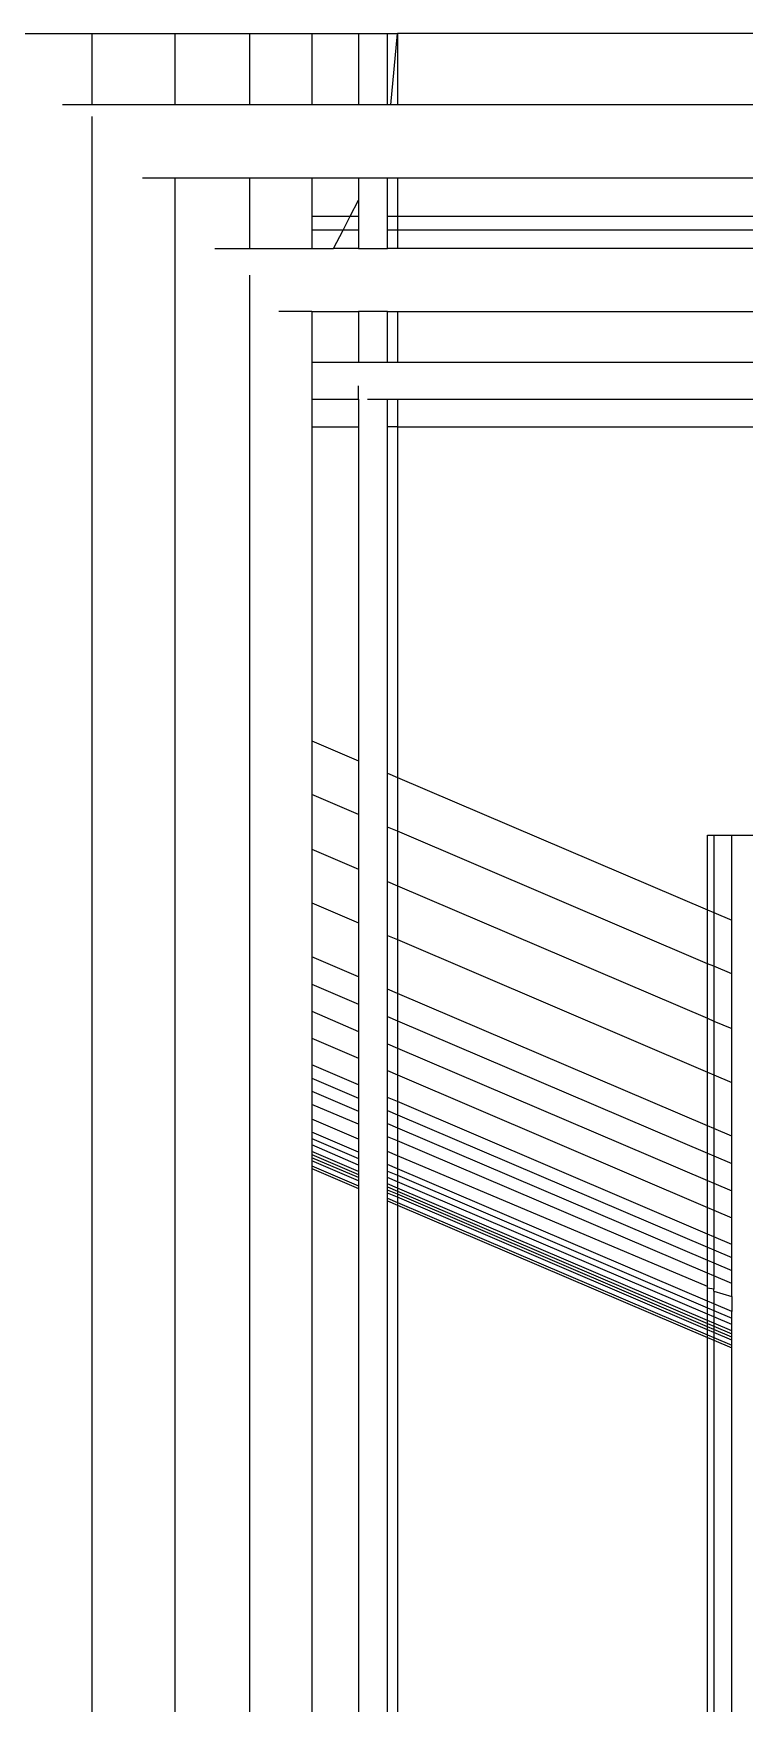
# Model space of a CAD drawing. Header units: inches. Extents: x 17 to 4615, y 5 to 3256.
# Drawn here: x 730.92 to 740.32, y 2585.07 to 2607.15 of the extents above; entities that cross this region are included whole.
import ezdxf

# ---------------------------------------------------------------- set-up
doc = ezdxf.new("R2010")
doc.units = ezdxf.units.IN
doc.header["$MEASUREMENT"] = 0

msp = doc.modelspace()

# ---------------------------------------------------------------- linework, layer by layer
for p, q in [((730.532, 2607.152), (731.69, 2607.152)), ((731.69, 2607.152), (732.789, 2607.152)), ((731.69, 2607.152), (731.69, 2606.206)), ((732.789, 2607.152), (733.775, 2607.152)), ((732.789, 2607.152), (732.789, 2606.206)), ((733.775, 2607.152), (734.598, 2607.152)), ((733.775, 2607.152), (733.775, 2606.206)), ((734.598, 2607.152), (735.217, 2607.152)), ((734.598, 2607.152), (734.598, 2606.206)), ((735.217, 2607.152), (735.602, 2607.152)), ((735.217, 2607.152), (735.217, 2606.206)), ((735.602, 2607.152), (735.732, 2607.152)), ((735.602, 2606.206), (735.602, 2607.152)), ((735.646, 2606.206), (735.732, 2607.152)), ((735.732, 2607.152), (735.732, 2606.206)), ((788.068, 2607.152), (735.732, 2607.152)), ((731.69, 2606.206), (731.303, 2606.206)), ((732.789, 2606.206), (731.69, 2606.206)), ((733.775, 2606.206), (732.789, 2606.206)), ((734.598, 2606.206), (733.775, 2606.206)), ((735.217, 2606.206), (734.598, 2606.206)), ((735.602, 2606.206), (735.217, 2606.206)), ((735.646, 2606.206), (735.602, 2606.206)), ((735.732, 2606.206), (735.646, 2606.206)), ((790.283, 2606.206), (735.732, 2606.206)), ((731.69, 2606.055), (731.69, 2227.85)), ((732.789, 2605.238), (732.36, 2605.238)), ((732.789, 2605.238), (732.789, 2228.956)), ((733.775, 2605.238), (732.789, 2605.238)), ((733.775, 2605.238), (733.775, 2604.307)), ((734.598, 2605.238), (733.775, 2605.238)), ((734.598, 2605.238), (734.598, 2604.735)), ((735.217, 2605.238), (734.598, 2605.238)), ((735.217, 2605.238), (735.217, 2604.949)), ((735.602, 2605.238), (735.217, 2605.238)), ((735.602, 2604.735), (735.602, 2605.238)), ((735.732, 2605.238), (735.602, 2605.238)), ((735.732, 2605.238), (735.732, 2604.735)), ((792.55, 2605.238), (735.732, 2605.238)), ((735.107, 2604.735), (735.217, 2604.949)), ((735.217, 2604.949), (735.217, 2604.735)), ((734.598, 2604.735), (735.107, 2604.735)), ((734.598, 2604.735), (734.598, 2604.552)), ((735.012, 2604.552), (735.107, 2604.735)), ((735.107, 2604.735), (735.217, 2604.735)), ((735.217, 2604.735), (735.217, 2604.552)), ((735.602, 2604.735), (735.732, 2604.735)), ((735.602, 2604.552), (735.602, 2604.735)), ((735.732, 2604.735), (735.732, 2604.552)), ((735.732, 2604.735), (793.728, 2604.735)), ((734.598, 2604.552), (734.598, 2604.307)), ((735.012, 2604.552), (734.598, 2604.552)), ((734.885, 2604.307), (735.012, 2604.552)), ((735.217, 2604.552), (735.012, 2604.552)), ((735.217, 2604.552), (735.217, 2604.307)), ((735.602, 2604.307), (735.602, 2604.552)), ((735.732, 2604.552), (735.602, 2604.552)), ((735.732, 2604.552), (735.732, 2604.307)), ((794.156, 2604.552), (735.732, 2604.552)), ((733.318, 2604.307), (733.775, 2604.307)), ((733.775, 2604.307), (734.598, 2604.307)), ((734.598, 2604.307), (734.885, 2604.307)), ((735.217, 2604.307), (734.885, 2604.307)), ((735.217, 2604.307), (735.602, 2604.307)), ((735.732, 2604.307), (735.602, 2604.307)), ((794.73, 2604.307), (735.732, 2604.307)), ((733.775, 2603.954), (733.775, 2229.598)), ((734.598, 2603.475), (734.163, 2603.475)), ((734.598, 2603.475), (735.217, 2603.475)), ((734.598, 2603.475), (734.598, 2602.8)), ((735.217, 2603.475), (735.217, 2602.8)), ((735.602, 2603.475), (735.217, 2603.475)), ((735.602, 2602.8), (735.602, 2603.475)), ((735.602, 2603.475), (735.732, 2603.475)), ((735.732, 2603.475), (735.732, 2602.8)), ((735.732, 2603.475), (796.677, 2603.475)), ((735.217, 2602.8), (734.598, 2602.8)), ((734.598, 2602.8), (734.598, 2602.317)), ((735.602, 2602.8), (735.217, 2602.8)), ((735.732, 2602.8), (735.602, 2602.8)), ((798.259, 2602.8), (735.732, 2602.8)), ((735.217, 2602.317), (735.217, 2602.495)), ((734.598, 2602.317), (735.217, 2602.317)), ((734.598, 2602.317), (734.598, 2601.952)), ((735.217, 2602.317), (735.217, 2601.952)), ((735.337, 2602.317), (735.602, 2602.317)), ((735.602, 2601.952), (735.602, 2602.317)), ((735.602, 2602.317), (735.732, 2602.317)), ((735.732, 2602.317), (735.732, 2601.952)), ((735.732, 2602.317), (799.389, 2602.317)), ((734.598, 2601.952), (735.217, 2601.952)), ((734.598, 2601.952), (734.598, 2597.802)), ((735.217, 2601.952), (735.217, 2597.537)), ((735.732, 2601.952), (735.602, 2601.952)), ((735.602, 2597.373), (735.602, 2601.952)), ((735.732, 2601.952), (735.732, 2597.317)), ((735.732, 2601.952), (800.243, 2601.952)), ((734.598, 2597.802), (735.217, 2597.537)), ((734.598, 2597.802), (734.598, 2597.089)), ((735.217, 2597.537), (735.217, 2596.825)), ((735.602, 2597.373), (735.732, 2597.317)), ((735.602, 2596.66), (735.602, 2597.373)), ((735.732, 2597.317), (739.832, 2595.566)), ((735.732, 2597.317), (735.732, 2596.605)), ((735.217, 2596.825), (734.598, 2597.089)), ((734.598, 2597.089), (734.598, 2596.369)), ((735.217, 2596.825), (735.217, 2596.104)), ((735.732, 2596.605), (735.602, 2596.66)), ((735.602, 2595.94), (735.602, 2596.66)), ((739.832, 2594.854), (735.732, 2596.605)), ((735.732, 2596.605), (735.732, 2595.884)), ((739.832, 2596.552), (739.917, 2596.552)), ((739.832, 2595.566), (739.832, 2596.552)), ((739.917, 2596.552), (740.152, 2596.552)), ((739.917, 2596.552), (739.917, 2595.53)), ((740.152, 2596.552), (740.493, 2596.552)), ((740.152, 2595.43), (740.152, 2596.552)), ((734.598, 2596.369), (735.217, 2596.104)), ((734.598, 2596.369), (734.598, 2595.657)), ((735.217, 2596.104), (735.217, 2595.392)), ((735.602, 2595.94), (735.732, 2595.884)), ((735.602, 2595.228), (735.602, 2595.94)), ((735.732, 2595.884), (739.832, 2594.132)), ((735.732, 2595.884), (735.732, 2595.172)), ((734.598, 2595.657), (735.217, 2595.392)), ((734.598, 2595.657), (734.598, 2594.945)), ((739.832, 2595.566), (739.917, 2595.53)), ((739.832, 2594.854), (739.832, 2595.566)), ((735.217, 2595.392), (735.217, 2594.681)), ((739.917, 2595.53), (740.152, 2595.43)), ((739.917, 2595.53), (739.917, 2594.819)), ((740.152, 2594.718), (740.152, 2595.43)), ((735.602, 2595.228), (735.732, 2595.172)), ((735.602, 2594.517), (735.602, 2595.228)), ((735.732, 2595.172), (739.832, 2593.421)), ((735.732, 2595.172), (735.732, 2594.461)), ((735.217, 2594.681), (734.598, 2594.945)), ((734.598, 2594.945), (734.598, 2594.585)), ((735.217, 2594.681), (735.217, 2594.32)), ((739.917, 2594.819), (739.832, 2594.854)), ((739.832, 2594.132), (739.832, 2594.854)), ((740.152, 2594.718), (739.917, 2594.819)), ((739.917, 2594.819), (739.917, 2594.096)), ((740.152, 2593.995), (740.152, 2594.718)), ((734.598, 2594.585), (735.217, 2594.32)), ((734.598, 2594.585), (734.598, 2594.224)), ((735.732, 2594.461), (735.602, 2594.517)), ((735.602, 2594.156), (735.602, 2594.517)), ((739.832, 2592.71), (735.732, 2594.461)), ((735.732, 2594.461), (735.732, 2594.1)), ((734.598, 2594.224), (735.217, 2593.959)), ((734.598, 2594.224), (734.598, 2593.869)), ((735.217, 2594.32), (735.217, 2593.959)), ((735.602, 2594.156), (735.732, 2594.1)), ((735.602, 2593.795), (735.602, 2594.156)), ((735.732, 2594.1), (739.832, 2592.349)), ((735.732, 2594.1), (735.732, 2593.739)), ((739.832, 2594.132), (739.917, 2594.096)), ((739.832, 2593.421), (739.832, 2594.132)), ((739.917, 2594.096), (740.152, 2593.995)), ((739.917, 2594.096), (739.917, 2593.385)), ((740.152, 2593.284), (740.152, 2593.995)), ((734.598, 2593.869), (735.217, 2593.604)), ((734.598, 2593.869), (734.598, 2593.515)), ((735.217, 2593.959), (735.217, 2593.604)), ((735.602, 2593.795), (735.732, 2593.739)), ((735.602, 2593.44), (735.602, 2593.795)), ((735.217, 2593.604), (735.217, 2593.25)), ((735.732, 2593.739), (739.832, 2591.987)), ((735.732, 2593.739), (735.732, 2593.384)), ((735.217, 2593.25), (734.598, 2593.515)), ((734.598, 2593.515), (734.598, 2593.341)), ((734.598, 2593.341), (735.217, 2593.076)), ((734.598, 2593.341), (734.598, 2593.167)), ((735.602, 2593.44), (735.732, 2593.384)), ((735.602, 2593.086), (735.602, 2593.44)), ((735.732, 2593.384), (739.832, 2591.632)), ((735.732, 2593.384), (735.732, 2593.03)), ((739.832, 2593.421), (739.917, 2593.385)), ((739.832, 2592.71), (739.832, 2593.421)), ((739.917, 2593.385), (740.152, 2593.284)), ((739.917, 2593.385), (739.917, 2592.674)), ((734.598, 2593.167), (735.217, 2592.903)), ((734.598, 2593.167), (734.598, 2592.994)), ((735.217, 2593.25), (735.217, 2593.076)), ((740.152, 2592.574), (740.152, 2593.284)), ((735.217, 2592.73), (734.598, 2592.994)), ((734.598, 2592.994), (734.598, 2592.8)), ((735.217, 2593.076), (735.217, 2592.903)), ((735.217, 2592.903), (735.217, 2592.73)), ((735.732, 2593.03), (735.602, 2593.086)), ((735.602, 2592.912), (735.602, 2593.086)), ((735.602, 2592.912), (735.732, 2592.856)), ((735.602, 2592.739), (735.602, 2592.912)), ((739.832, 2591.278), (735.732, 2593.03)), ((735.732, 2593.03), (735.732, 2592.856)), ((735.217, 2592.535), (734.598, 2592.8)), ((734.598, 2592.8), (734.598, 2592.627)), ((735.217, 2592.73), (735.217, 2592.535)), ((735.602, 2592.739), (735.732, 2592.683)), ((735.602, 2592.566), (735.602, 2592.739)), ((735.732, 2592.856), (739.832, 2591.105)), ((735.732, 2592.856), (735.732, 2592.683)), ((735.732, 2592.683), (739.832, 2590.933)), ((735.732, 2592.683), (735.732, 2592.51)), ((739.917, 2592.674), (739.832, 2592.71)), ((739.832, 2592.349), (739.832, 2592.71)), ((740.152, 2592.574), (739.917, 2592.674)), ((739.917, 2592.674), (739.917, 2592.313)), ((735.217, 2592.363), (734.598, 2592.627)), ((734.598, 2592.627), (734.598, 2592.542)), ((734.598, 2592.542), (735.217, 2592.277)), ((734.598, 2592.542), (734.598, 2592.457)), ((735.217, 2592.192), (734.598, 2592.457)), ((734.598, 2592.457), (734.598, 2592.372)), ((735.217, 2592.535), (735.217, 2592.363)), ((735.732, 2592.51), (735.602, 2592.566)), ((735.602, 2592.37), (735.602, 2592.566)), ((739.832, 2590.761), (735.732, 2592.51)), ((735.732, 2592.51), (735.732, 2592.315)), ((740.152, 2592.212), (740.152, 2592.574)), ((735.217, 2592.108), (734.598, 2592.372)), ((734.598, 2592.372), (734.598, 2592.331)), ((734.598, 2592.331), (735.217, 2592.066)), ((734.598, 2592.331), (734.598, 2592.289)), ((735.217, 2592.025), (734.598, 2592.289)), ((734.598, 2592.289), (734.598, 2592.249)), ((735.217, 2591.984), (734.598, 2592.249)), ((734.598, 2592.249), (734.598, 2592.183)), ((735.217, 2592.363), (735.217, 2592.277)), ((735.217, 2592.277), (735.217, 2592.192)), ((735.732, 2592.315), (735.602, 2592.37)), ((735.602, 2592.198), (735.602, 2592.37)), ((739.832, 2590.588), (735.732, 2592.315)), ((735.732, 2592.315), (735.732, 2592.143)), ((739.832, 2592.349), (739.917, 2592.313)), ((739.832, 2591.987), (739.832, 2592.349)), ((739.917, 2592.313), (740.152, 2592.212)), ((739.917, 2592.313), (739.917, 2591.951)), ((734.598, 2592.183), (735.217, 2591.918)), ((734.598, 2592.183), (734.598, 2592.148)), ((734.598, 2592.148), (735.217, 2591.883)), ((734.598, 2592.148), (734.598, 2241.738)), ((735.217, 2592.192), (735.217, 2592.108)), ((735.217, 2592.108), (735.217, 2592.066)), ((735.217, 2592.066), (735.217, 2592.025)), ((735.217, 2592.025), (735.217, 2591.984)), ((735.732, 2592.143), (735.602, 2592.198)), ((735.602, 2592.113), (735.602, 2592.198)), ((735.602, 2592.113), (735.732, 2592.057)), ((735.602, 2592.028), (735.602, 2592.113)), ((735.732, 2591.972), (735.602, 2592.028)), ((735.602, 2591.944), (735.602, 2592.028)), ((739.832, 2590.391), (735.732, 2592.143)), ((735.732, 2592.143), (735.732, 2592.057)), ((735.732, 2592.057), (739.832, 2590.306)), ((735.732, 2592.057), (735.732, 2591.972)), ((740.152, 2591.85), (740.152, 2592.212)), ((735.217, 2591.984), (735.217, 2591.918)), ((735.217, 2591.918), (735.217, 2591.883)), ((735.217, 2591.883), (735.217, 2242.003)), ((735.732, 2591.888), (735.602, 2591.944)), ((735.602, 2591.902), (735.602, 2591.944)), ((735.602, 2591.902), (735.732, 2591.846)), ((735.602, 2591.861), (735.602, 2591.902)), ((735.732, 2591.805), (735.602, 2591.861)), ((735.602, 2591.82), (735.602, 2591.861)), ((735.732, 2591.765), (735.602, 2591.82)), ((735.602, 2591.754), (735.602, 2591.82)), ((739.832, 2590.221), (735.732, 2591.972)), ((735.732, 2591.972), (735.732, 2591.888)), ((739.832, 2590.137), (735.732, 2591.888)), ((735.732, 2591.888), (735.732, 2591.846)), ((735.732, 2591.846), (739.832, 2590.096)), ((735.732, 2591.846), (735.732, 2591.805)), ((739.832, 2590.055), (735.732, 2591.805)), ((735.732, 2591.805), (735.732, 2591.765)), ((739.832, 2591.987), (739.917, 2591.951)), ((739.832, 2591.632), (739.832, 2591.987)), ((739.917, 2591.951), (740.152, 2591.85)), ((739.917, 2591.951), (739.917, 2591.596)), ((740.152, 2591.496), (740.152, 2591.85)), ((735.602, 2591.754), (735.732, 2591.698)), ((735.602, 2591.719), (735.602, 2591.754)), ((735.602, 2591.719), (735.732, 2591.663)), ((735.602, 2242.167), (735.602, 2591.719)), ((739.832, 2590.015), (735.732, 2591.765)), ((735.732, 2591.765), (735.732, 2591.698)), ((735.732, 2591.698), (739.832, 2589.947)), ((735.732, 2591.698), (735.732, 2591.663)), ((735.732, 2591.663), (739.832, 2589.912)), ((735.732, 2591.663), (735.732, 2242.223)), ((739.832, 2591.632), (739.917, 2591.596)), ((739.832, 2591.278), (739.832, 2591.632)), ((739.917, 2591.596), (740.152, 2591.496)), ((739.917, 2591.596), (739.917, 2591.242)), ((740.152, 2591.142), (740.152, 2591.496)), ((739.917, 2591.242), (739.832, 2591.278)), ((739.832, 2591.105), (739.832, 2591.278)), ((740.152, 2591.142), (739.917, 2591.242)), ((739.917, 2591.242), (739.917, 2591.069)), ((740.152, 2590.969), (740.152, 2591.142)), ((739.832, 2591.105), (739.917, 2591.069)), ((739.832, 2590.933), (739.832, 2591.105)), ((739.832, 2590.933), (739.917, 2590.897)), ((739.832, 2590.761), (739.832, 2590.933)), ((739.917, 2591.069), (740.152, 2590.969)), ((739.917, 2591.069), (739.917, 2590.897)), ((740.152, 2590.796), (740.152, 2590.969)), ((739.917, 2590.725), (739.832, 2590.761)), ((739.832, 2590.588), (739.832, 2590.761)), ((739.917, 2590.897), (740.152, 2590.796)), ((739.917, 2590.897), (739.917, 2590.725)), ((740.152, 2590.624), (739.917, 2590.725)), ((739.917, 2590.725), (739.917, 2590.552)), ((740.152, 2590.624), (740.152, 2590.796)), ((739.832, 2590.562), (739.832, 2590.588)), ((739.917, 2590.552), (739.832, 2590.562)), ((739.832, 2590.391), (739.832, 2590.562)), ((739.917, 2590.526), (739.917, 2590.552)), ((739.917, 2590.526), (740.152, 2590.453)), ((739.917, 2590.526), (739.917, 2590.355)), ((740.152, 2590.453), (740.152, 2590.624)), ((739.917, 2590.355), (739.832, 2590.391)), ((739.832, 2590.306), (739.832, 2590.391)), ((739.832, 2590.306), (739.917, 2590.27)), ((739.832, 2590.221), (739.832, 2590.306)), ((740.152, 2590.254), (739.917, 2590.355)), ((739.917, 2590.355), (739.917, 2590.27)), ((739.917, 2590.27), (740.152, 2590.169)), ((739.917, 2590.27), (739.917, 2590.185)), ((740.152, 2590.453), (740.152, 2590.254)), ((740.152, 2590.169), (740.152, 2590.254)), ((739.917, 2590.185), (739.832, 2590.221)), ((739.832, 2590.137), (739.832, 2590.221)), ((739.917, 2590.101), (739.832, 2590.137)), ((739.832, 2590.096), (739.832, 2590.137)), ((739.832, 2590.096), (739.917, 2590.06)), ((739.832, 2590.055), (739.832, 2590.096)), ((739.917, 2590.019), (739.832, 2590.055)), ((739.832, 2590.015), (739.832, 2590.055)), ((740.152, 2590.085), (739.917, 2590.185)), ((739.917, 2590.185), (739.917, 2590.101)), ((740.152, 2590.001), (739.917, 2590.101)), ((739.917, 2590.101), (739.917, 2590.06)), ((739.917, 2590.06), (740.152, 2589.959)), ((739.917, 2590.06), (739.917, 2590.019)), ((740.152, 2590.085), (740.152, 2590.169)), ((740.152, 2590.001), (740.152, 2590.085)), ((739.917, 2589.979), (739.832, 2590.015)), ((739.832, 2589.947), (739.832, 2590.015)), ((739.832, 2589.947), (739.917, 2589.911)), ((739.832, 2589.912), (739.832, 2589.947)), ((739.832, 2589.912), (739.917, 2589.876)), ((739.832, 2243.974), (739.832, 2589.912)), ((740.152, 2589.918), (739.917, 2590.019)), ((739.917, 2590.019), (739.917, 2589.979)), ((740.152, 2589.878), (739.917, 2589.979)), ((739.917, 2589.979), (739.917, 2589.911)), ((739.917, 2589.911), (740.152, 2589.81)), ((739.917, 2589.911), (739.917, 2589.876)), ((739.917, 2589.876), (740.152, 2589.775)), ((739.917, 2589.876), (739.917, 2244.01)), ((740.152, 2589.959), (740.152, 2590.001)), ((740.152, 2589.918), (740.152, 2589.959)), ((740.152, 2589.878), (740.152, 2589.918)), ((740.152, 2589.81), (740.152, 2589.878)), ((740.152, 2589.775), (740.152, 2589.81)), ((740.152, 2244.111), (740.152, 2589.775))]:
    msp.add_line(p, q)

doc.saveas('drawing.dxf')
